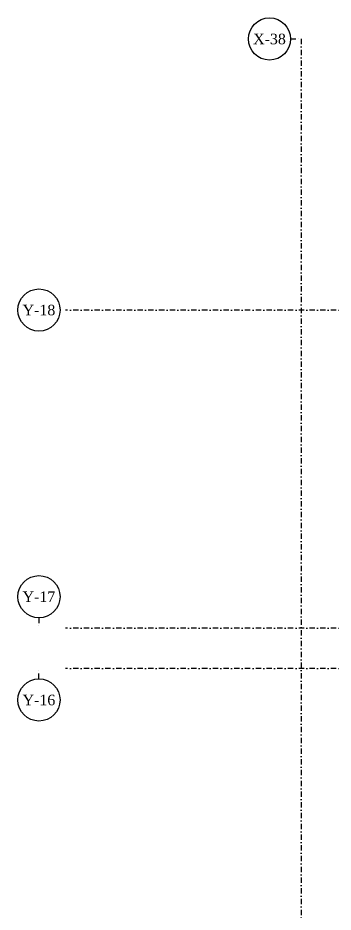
# Model space of a CAD drawing. Header units: inches. Extents: x -772 to 6765, y -813 to 4093.
# Drawn here: x -772 to -24, y 1972 to 4093 of the extents above; entities that cross this region are included whole.
import ezdxf
from ezdxf.enums import TextEntityAlignment as Align

# ---------------------------------------------------------------- set-up
doc = ezdxf.new("R2010")
doc.units = ezdxf.units.IN
doc.header["$MEASUREMENT"] = 0
doc.linetypes.add('DASHDOT', pattern=[25.4, 12.7, -6.35, 0, -6.35])
for name, color, linetype in [('H_STR_Aks', 250, 'DASHDOT'), ('H_STR_AksCemberi', 106, 'Continuous'), ('H_STR_AksYazi', 91, 'Continuous')]:
    doc.layers.add(name, color=color, linetype=linetype)
doc.styles.add('HG', font='times.ttf')

# ---------------------------------------------------------------- blocks, each defined once
blk = doc.blocks.new('Not_Aks_Balon')
at = {"layer": 'H_STR_AksCemberi'}
blk.add_circle((0, 0), 50, dxfattribs=at)
at = {"layer": 'H_STR_AksYazi', "style": 'HG'}
blk.add_attdef('AKSNO', text='', height=25, dxfattribs=at).set_placement((0, 0), align=Align.MIDDLE_CENTER)

msp = doc.modelspace()

# ---------------------------------------------------------------- linework, layer by layer
at = {"layer": 'H_STR_Aks'}
for p, q in [((-125, 4043), (-100, 4043)), ((-100, 4043), (-100, -712.8)), ((6664.5, 3400), (-659.1, 3400)), ((-722.1, 2670), (-722.1, 2645)), ((6664.5, 2645), (-659.1, 2645)), ((-722.1, 2525), (-722.1, 2550)), ((6664.5, 2550), (-659.1, 2550))]:
    msp.add_line(p, q, dxfattribs=at)

# ---------------------------------------------------------------- block references
at = {"layer": 'H_STR_AksCemberi'}
for p, values in [((-175, 4043), {'AKSNO': 'X-38'}), ((-722.1, 3400), {'AKSNO': 'Y-18'}), ((-722.1, 2720), {'AKSNO': 'Y-17'}), ((-722.1, 2475), {'AKSNO': 'Y-16'})]:
    msp.add_blockref('Not_Aks_Balon', p, dxfattribs=at).add_auto_attribs(values)

doc.saveas('drawing.dxf')
